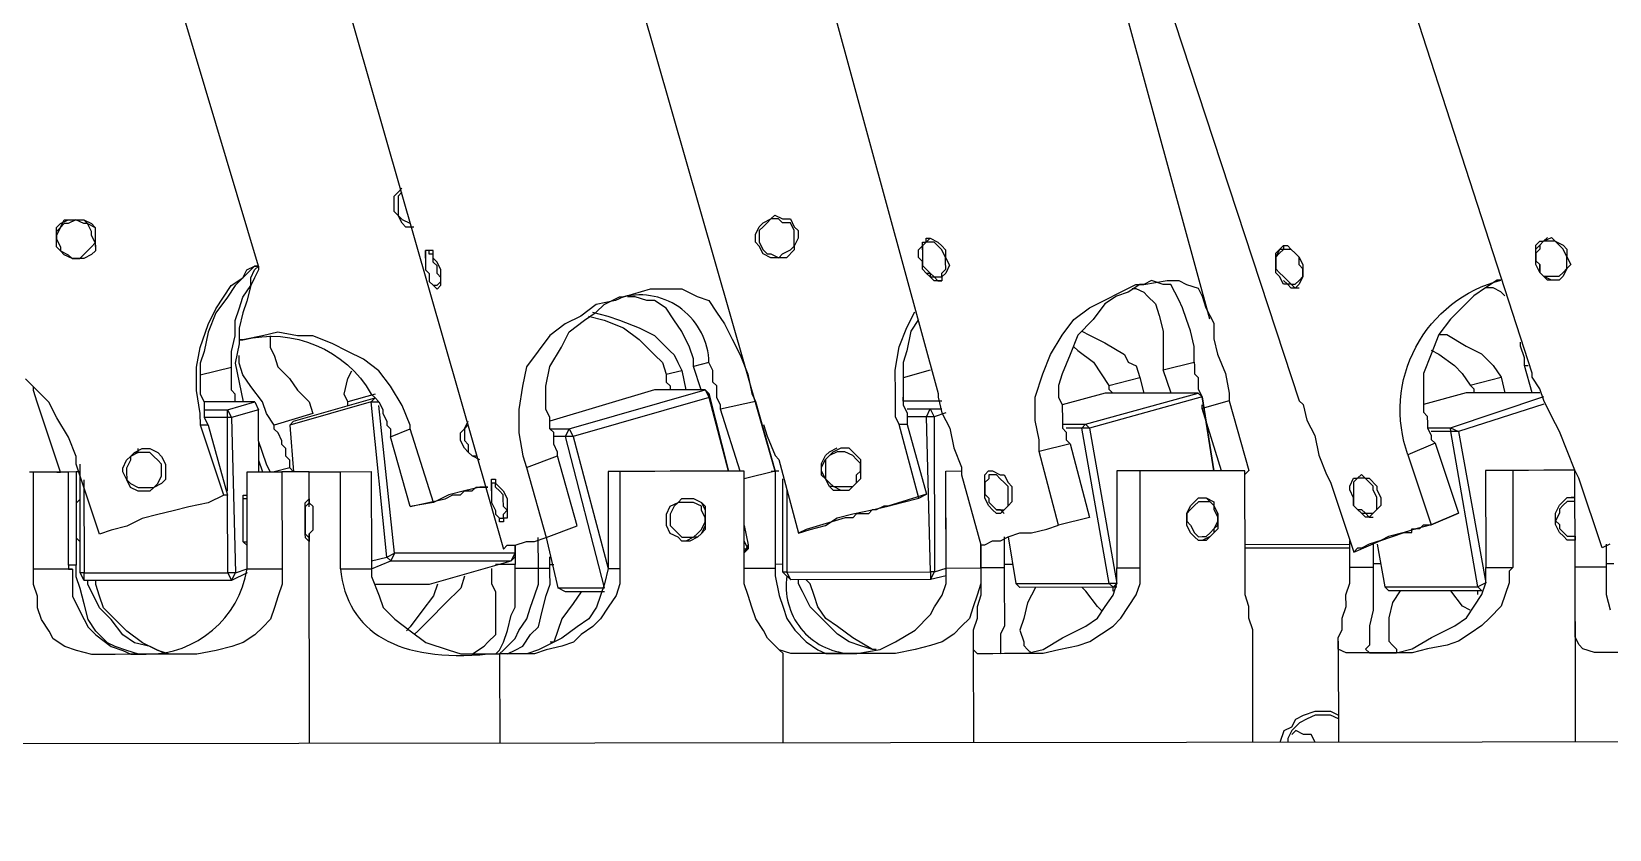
# Model space of a CAD drawing. Header units: feet. Extents: x -99009 to 3252343, y -11094690 to 9035152.
# Drawn here: x 2489558.3 to 2489859.4, y -1980933.2 to -1980780.9 of the extents above; entities that cross this region are included whole.
import ezdxf

# ---------------------------------------------------------------- set-up
doc = ezdxf.new("R2010")
doc.units = ezdxf.units.FT
doc.layers.add('1', color=1, linetype='Continuous')

# ---------------------------------------------------------------- blocks, each defined once
blk = doc.blocks.new('lEVELLING mACHINE')
at = {"color": 200, "lineweight": 25, "transparency": 33554684}
for points in [[(11504.18, 7487.43), (11529.38, 7462.97), (13279.48, 7462.97), (13303.93, 7487.43), (13260.96, 7487.43), (13262.44, 7488.91), (13262.44, 7521.51), (13260.96, 7522.99), (13257.99, 7522.99), (13257.25, 7521.51), (13257.25, 7488.91), (11456.76, 7488.91)], [(11793.89, 7440), (11793.89, 7462.97)], [(11839.09, 7443.71), (11839.09, 7462.97)], [(11850.2, 7462.97), (11849.46, 7460.75), (11847.98, 7460.01), (11847.24, 7458.53), (11845.76, 7457.79), (11843.54, 7457.05), (11842.05, 7457.05), (11840.57, 7457.05), (11839.09, 7457.79)], [(11839.09, 7458.53), (11840.57, 7457.79), (11842.05, 7457.79), (11843.54, 7457.79), (11845.02, 7458.53), (11846.5, 7459.27), (11847.98, 7460.75), (11848.72, 7462.23), (11848.72, 7462.97)], [(11843.54, 7462.97), (11844.28, 7461.49), (11845.76, 7461.49), (11847.24, 7460.75), (11847.98, 7461.49)], [(11855.39, 7462.97), (11855.39, 7443.71), (11855.39, 7442.97), (11855.39, 7441.49), (11856.13, 7439.26), (11856.13, 7437.04), (11856.87, 7434.82), (11856.87, 7432.6), (11856.87, 7429.63), (11856.87, 7411.11), (11858.35, 7411.11), (11860.58, 7411.11), (11862.8, 7411.11), (11865.02, 7411.11), (11867.25, 7411.11), (11870.21, 7411.11), (11873.17, 7411.11), (11876.88, 7411.11), (11881.32, 7411.11), (11881.32, 7428.89), (11881.32, 7429.63)], [(11908.74, 7443.71), (11908.74, 7462.97)], [(11945.04, 7462.97), (11945.04, 7445.93), (11945.79, 7445.19), (11946.53, 7444.45), (11948.01, 7442.97), (11948.75, 7441.49), (11950.23, 7439.26), (11950.97, 7437.04), (11951.71, 7434.82), (11952.45, 7432.6), (11952.45, 7429.63), (11952.45, 7411.11), (11954.68, 7411.11), (11957.64, 7411.11), (11960.6, 7411.11), (11963.57, 7411.11), (11966.53, 7411.11), (11969.5, 7411.11), (11973.2, 7411.11), (11976.16, 7411.11), (11978.39, 7411.11), (11978.39, 7428.89), (11978.39, 7429.63), (11976.16, 7429.63)], [(12029.51, 7411.11), (12023.58, 7411.11), (12023.58, 7428.89), (12023.58, 7429.63), (12023.58, 7431.11), (12022.1, 7434.82), (12021.36, 7437.04), (12019.14, 7439.26), (12016.17, 7441.49), (12013.21, 7443.71), (12008.77, 7445.19), (12006.54, 7445.93), (12004.32, 7445.93), (12002.84, 7445.93), (12001.36, 7445.93), (11999.87, 7445.93), (11999.13, 7445.93), (11999.13, 7462.97)], [(12035.44, 7462.97), (12035.44, 7422.96), (12035.44, 7423.7), (12035.44, 7424.45), (12036.18, 7423.7), (12036.18, 7422.96), (12036.18, 7421.48), (12036.18, 7420), (12036.18, 7419.26), (12036.18, 7417.78), (12036.18, 7417.04), (12035.44, 7416.29)], [(12065.82, 7445.93), (12066.56, 7445.93), (12068.04, 7445.93), (12070.26, 7445.19), (12072.49, 7444.45), (12073.97, 7443.71), (12076.19, 7441.49), (12077.67, 7439.26), (12078.41, 7436.3), (12079.15, 7433.34), (12079.9, 7431.11), (12079.9, 7428.89), (12081.38, 7428.89), (12081.38, 7429.63), (12080.64, 7429.63), (12080.64, 7430.37), (12080.64, 7432.6), (12080.64, 7434.82), (12079.15, 7437.78), (12077.67, 7440.75), (12076.19, 7442.23), (12073.23, 7444.45), (12071, 7445.19), (12069.52, 7445.93), (12068.04, 7445.93), (12067.3, 7445.93), (12066.56, 7445.93), (12069.52, 7445.93), (12072.49, 7445.93), (12076.93, 7445.93), (12079.9, 7445.19), (12082.12, 7444.45), (12084.34, 7442.97), (12085.08, 7441.49), (12086.56, 7439.26), (12087.31, 7437.04), (12087.31, 7434.82), (12088.05, 7432.6), (12088.05, 7429.63), (12088.05, 7411.11), (12088.79, 7411.11)], [(11787.97, 7425.19), (11787.97, 7428.89), (11787.97, 7429.63), (11787.97, 7430.37), (11787.97, 7432.6), (11787.97, 7434.82), (11787.22, 7437.78)], [(11785.74, 7445.93), (11787.97, 7445.93), (11790.19, 7445.93), (11792.41, 7445.19), (11793.15, 7444.45), (11793.89, 7442.97), (11793.89, 7441.49), (11793.89, 7439.26), (11793.89, 7437.04), (11793.89, 7434.82), (11793.89, 7432.6), (11793.89, 7429.63), (11793.89, 7411.11), (11794.63, 7411.11), (11796.86, 7411.11), (11799.82, 7411.11), (11802.78, 7411.11), (11805.75, 7411.11), (11810.93, 7411.11), (11810.93, 7428.89), (11810.93, 7429.63)], [(11805.75, 7411.11), (11805.75, 7429.63), (11806.49, 7430.37), (11806.49, 7432.6), (11807.23, 7434.82), (11807.97, 7437.04), (11810.19, 7439.26), (11811.68, 7440.75), (11813.9, 7442.23), (11816.12, 7443.71), (11818.34, 7444.45), (11822.05, 7445.19), (11825.01, 7445.93), (11827.98, 7445.93), (11830.94, 7445.93), (11832.42, 7445.93), (11834.64, 7445.93), (11836.13, 7445.93), (11837.61, 7445.93), (11839.09, 7445.19), (11839.09, 7444.45), (11839.09, 7442.97), (11838.35, 7441.49), (11838.35, 7439.26), (11837.61, 7437.04), (11837.61, 7434.82), (11836.87, 7432.6), (11836.87, 7429.63), (11836.87, 7424.45)], [(11832.42, 7425.19), (11832.42, 7428.89), (11832.42, 7429.63), (11832.42, 7430.37), (11832.42, 7432.6), (11832.42, 7434.82), (11832.42, 7437.78), (11833.16, 7440.75), (11833.16, 7442.23), (11833.16, 7444.45), (11833.9, 7445.19), (11833.16, 7445.93), (11832.42, 7445.93), (11830.94, 7445.93), (11827.98, 7445.93), (11825.01, 7445.19), (11821.31, 7442.97), (11816.86, 7440.75), (11814.64, 7439.26), (11813.16, 7437.04), (11811.68, 7434.82), (11810.93, 7432.6), (11810.93, 7429.63), (11805.75, 7429.63)], [(11827.24, 7434.08), (11828.72, 7436.3), (11829.46, 7439.26), (11829.46, 7441.49), (11829.46, 7443.71), (11828.72, 7444.45), (11827.98, 7445.19), (11827.98, 7445.93)], [(11913.93, 7431.11), (11916.89, 7431.85), (11916.15, 7430.37), (11913.93, 7429.63), (11907.26, 7429.63), (11907.26, 7425.19), (11907.26, 7429.63), (11907.26, 7432.6), (11907.26, 7434.82), (11908, 7437.04), (11908, 7439.26), (11908.74, 7441.49), (11908.74, 7442.97), (11908.74, 7444.45), (11908.74, 7445.19), (11908, 7445.93), (11906.52, 7445.93), (11905.03, 7445.93), (11902.81, 7445.93), (11901.33, 7445.93), (11898.37, 7445.93), (11895.4, 7445.93), (11892.44, 7445.19), (11888.73, 7444.45), (11886.51, 7443.71), (11884.29, 7442.23), (11882.06, 7440.75), (11880.58, 7439.26), (11879.1, 7437.04), (11877.62, 7434.82), (11876.88, 7432.6), (11876.88, 7430.37), (11876.88, 7429.63), (11876.88, 7411.11)], [(11902.81, 7423.7), (11902.81, 7428.89), (11902.81, 7429.63), (11902.81, 7430.37), (11902.81, 7432.6), (11902.81, 7434.82), (11902.81, 7437.78), (11902.81, 7440.75), (11903.55, 7442.23), (11903.55, 7444.45), (11903.55, 7445.19), (11903.55, 7445.93), (11902.81, 7445.93), (11902.07, 7445.93), (11901.33, 7445.93), (11898.37, 7445.93), (11895.4, 7445.19), (11891.7, 7442.97), (11887.25, 7440.75), (11885.03, 7439.26), (11883.55, 7437.04), (11882.06, 7434.82), (11881.32, 7432.6), (11881.32, 7429.63), (11876.88, 7429.63)], [(11896.88, 7433.34), (11898.37, 7436.3), (11899.11, 7439.26), (11899.85, 7441.49), (11899.11, 7443.71), (11899.11, 7444.45), (11898.37, 7445.19), (11897.62, 7445.93)], [(11902.81, 7429.63), (11907.26, 7429.63), (11907.26, 7430.37), (11907.26, 7432.6), (11908, 7434.82), (11908.74, 7437.04), (11909.48, 7439.26), (11910.96, 7440.75), (11912.44, 7442.23), (11914.67, 7443.71), (11916.89, 7444.45), (11919.85, 7445.19), (11923.56, 7445.93), (11927.26, 7445.93), (11930.97, 7445.93), (11933.93, 7445.93), (11932.45, 7445.93), (11930.97, 7445.93), (11926.52, 7445.19), (11923.56, 7443.71), (11919.85, 7441.49), (11916.89, 7438.52), (11916.15, 7437.04), (11914.67, 7434.82), (11913.93, 7432.6), (11913.93, 7429.63), (11913.93, 7428.89), (11913.93, 7411.11), (11910.96, 7411.11)], [(11927.26, 7445.19), (11928, 7445.19), (11931.71, 7442.97), (11934.67, 7440.75), (11936.89, 7439.26), (11938.38, 7437.04), (11939.12, 7434.82), (11939.86, 7432.6), (11940.6, 7431.85)], [(11928, 7445.19), (11930.23, 7444.45), (11932.45, 7443.71), (11934.67, 7442.23), (11937.64, 7439.26), (11939.86, 7437.04), (11941.34, 7434.08), (11942.08, 7432.6), (11942.08, 7431.85)], [(11945.79, 7411.11), (11946.53, 7411.11), (11946.53, 7428.89), (11946.53, 7429.63), (11946.53, 7431.11), (11945.79, 7434.82), (11945.04, 7437.04), (11944.3, 7439.26), (11942.82, 7441.49), (11940.6, 7443.71), (11938.38, 7445.19), (11936.89, 7445.93), (11935.41, 7445.93), (11934.67, 7445.93), (11933.93, 7445.93), (11936.89, 7445.93), (11939.86, 7445.93), (11943.56, 7445.93), (11945.79, 7445.19)], [(11959.12, 7396.29), (11955.42, 7411.11), (11959.12, 7397.03), (11985.06, 7404.44), (11978.39, 7429.63), (11979.13, 7432.6), (11979.87, 7434.82), (11980.61, 7437.04), (11982.09, 7439.26), (11984.31, 7440.75), (11987.28, 7442.97), (11991.72, 7445.19), (11993.95, 7445.93), (11996.17, 7445.93), (11996.91, 7445.93), (11997.65, 7445.93), (11996.17, 7445.19), (11994.69, 7444.45), (11993.21, 7442.23), (11991.72, 7440.75), (11990.98, 7437.78), (11990.24, 7434.82), (11989.5, 7432.6), (11989.5, 7430.37), (11989.5, 7429.63), (11989.5, 7428.89), (11989.5, 7427.41)], [(11976.16, 7411.11), (11976.16, 7429.63), (11976.16, 7430.37), (11976.16, 7432.6), (11976.91, 7434.82), (11978.39, 7437.04), (11979.87, 7439.26), (11981.35, 7440.75), (11983.57, 7442.23), (11985.06, 7443.71), (11987.28, 7444.45), (11990.24, 7445.19), (11992.46, 7445.93), (11994.69, 7445.93), (11996.91, 7445.93), (11997.65, 7445.93), (11998.39, 7445.93), (11999.13, 7445.93), (11998.39, 7445.19), (11997.65, 7444.45), (11996.17, 7442.97), (11995.43, 7441.49), (11993.95, 7439.26), (11993.21, 7437.04), (11992.46, 7434.82), (11991.72, 7432.6), (11991.72, 7429.63), (11991.72, 7423.7)], [(11983.57, 7434.08), (11985.06, 7436.3), (11987.28, 7439.26), (11988.02, 7441.49), (11988.76, 7443.71), (11989.5, 7443.71)], [(12001.36, 7445.93), (12000.62, 7445.93), (11999.87, 7445.93), (11999.13, 7445.19), (11998.39, 7443.71), (11997.65, 7441.49), (11996.91, 7438.52), (11996.17, 7437.04), (11996.17, 7434.82), (11996.17, 7432.6), (11996.17, 7429.63), (11996.17, 7428.89)], [(12005.06, 7445.93), (12004.32, 7445.93), (12002.1, 7444.45), (12001.36, 7443.71), (11999.87, 7442.23), (11999.87, 7439.26), (11999.87, 7437.04), (11999.87, 7434.08), (12000.62, 7432.6), (12000.62, 7431.11), (12000.62, 7429.63)], [(12062.11, 7445.93), (12064.34, 7445.19), (12067.3, 7443.71), (12070.26, 7441.49), (12073.23, 7438.52), (12074.71, 7437.04), (12075.45, 7434.82), (12076.19, 7432.6), (12076.19, 7431.85)], [(12062.85, 7445.93), (12065.82, 7444.45), (12068.78, 7443.71), (12071, 7442.23), (12073.23, 7439.26), (12075.45, 7437.04), (12076.93, 7434.08), (12077.67, 7432.6), (12077.67, 7431.85)], [(12005.8, 7431.11), (12006.54, 7433.34), (12009.51, 7436.3), (12012.47, 7439.26), (12014.69, 7441.49), (12015.43, 7442.23)], [(12010.99, 7432.6), (12011.73, 7434.82), (12013.95, 7437.78), (12016.17, 7440.75), (12016.92, 7441.49)], [(11813.9, 7437.78), (11815.38, 7437.04), (11817.6, 7434.08)], [(11884.29, 7437.78), (11885.03, 7437.04), (11887.25, 7434.08), (11887.99, 7433.34)], [(11812.42, 7434.82), (11812.42, 7434.08)], [(11799.82, 7398.51), (11816.12, 7403.7), (11810.93, 7432.6), (11812.42, 7433.34), (11817.6, 7403.7), (11821.31, 7403.7)], [(11831.68, 7425.19), (11830.2, 7433.34), (11812.42, 7433.34), (11811.68, 7434.08), (11829.46, 7434.08), (11830.2, 7433.34)], [(11866.5, 7390.36), (11866.5, 7391.1), (11866.5, 7392.58), (11865.76, 7393.33), (11865.76, 7394.81), (11865.76, 7395.55), (11865.02, 7397.03), (11862.8, 7411.11), (11865.02, 7397.03), (11886.51, 7402.96), (11881.32, 7432.6), (11882.81, 7432.6), (11887.99, 7402.96), (11890.96, 7402.96)], [(11902.07, 7423.7), (11900.59, 7432.6), (11882.81, 7432.6), (11882.06, 7433.34), (11881.32, 7432.6)], [(11881.32, 7433.34), (11882.06, 7433.34), (11899.85, 7433.34), (11900.59, 7432.6)], [(11881.32, 7432.6), (11881.32, 7432.6)], [(11882.06, 7434.08), (11882.06, 7433.34)], [(11944.3, 7414.81), (11944.3, 7430.37), (11916.89, 7430.37), (11916.89, 7431.85), (11943.56, 7431.85), (11944.3, 7430.37), (11945.04, 7430.37), (11945.04, 7412.59)], [(11945.04, 7430.37), (11943.56, 7431.85)], [(11979.13, 7434.08), (11986.54, 7434.08), (11988.02, 7433.34)], [(11993.95, 7410.37), (11990.24, 7423.7), (11988.02, 7433.34), (11979.13, 7433.34), (11986.54, 7404.44), (11988.76, 7404.44)], [(12022.84, 7432.6), (12012.47, 7432.6), (11996.91, 7428.15), (11996.17, 7427.41), (11996.17, 7426.67), (11996.17, 7425.19), (11996.17, 7427.41), (11996.17, 7428.89), (11999.87, 7428.89)], [(12047.29, 7430.37), (12050.26, 7431.85), (12049.52, 7430.37), (12047.29, 7429.63), (12047.29, 7428.89), (12047.29, 7411.11), (12040.63, 7411.11)], [(12078.41, 7412.59), (12078.41, 7430.37), (12051, 7430.37), (12050.26, 7431.85), (12078.41, 7431.85), (12078.41, 7430.37), (12079.15, 7430.37), (12079.15, 7409.63)], [(12078.41, 7431.85), (12079.15, 7430.37)], [(11787.97, 7428.89), (11786.48, 7428.89)], [(11787.97, 7429.63), (11793.89, 7429.63)], [(11832.42, 7428.89), (11830.94, 7428.89)], [(11832.42, 7429.63), (11836.87, 7429.63)], [(11902.81, 7428.89), (11901.33, 7428.89)], [(11913.93, 7399.99), (11916.15, 7400.74), (11916.15, 7430.37), (11916.89, 7430.37), (11917.63, 7400.74), (11921.33, 7400.74)], [(11945.04, 7428.89), (11946.53, 7428.89)], [(11952.45, 7429.63), (11946.53, 7429.63)], [(11989.5, 7428.89), (11988.76, 7428.89)], [(11989.5, 7429.63), (11991.72, 7429.63), (11996.17, 7429.63)], [(12035.44, 7417.78), (12035.44, 7411.11), (12034.7, 7411.11), (12032.48, 7411.11), (12029.51, 7411.11), (12029.51, 7429.63), (12023.58, 7429.63), (12019.88, 7428.15), (11996.91, 7428.15), (11996.17, 7426.67), (12019.14, 7426.67), (12022.1, 7398.51)], [(12023.58, 7428.15), (12020.62, 7427.41), (12023.58, 7397.77), (12022.1, 7397.77)], [(12035.44, 7411.11), (12036.18, 7411.11), (12037.66, 7411.11), (12039.14, 7411.11), (12040.63, 7411.11), (12040.63, 7429.63)], [(12055.44, 7399.25), (12051, 7399.25), (12045.81, 7397.77), (12045.07, 7399.25), (12050.26, 7400.74), (12049.52, 7430.37), (12051, 7430.37), (12051, 7415.55), (12051.74, 7415.55), (12054.7, 7417.04), (12058.41, 7417.78), (12061.37, 7418.52), (12064.34, 7419.26), (12067.3, 7420), (12070.26, 7421.48), (12073.23, 7422.22), (12075.45, 7422.96), (12079.9, 7409.63), (12079.9, 7408.14), (12081.38, 7404.44), (12083.6, 7400.74), (12085.08, 7397.77), (12087.31, 7395.55), (12089.53, 7393.33)], [(12079.15, 7411.11), (12079.9, 7411.11), (12079.9, 7428.89)], [(12080.64, 7429.63), (12088.05, 7429.63)], [(12081.38, 7428.89), (12081.38, 7411.11), (12088.05, 7411.11)], [(11787.22, 7425.19), (11788.71, 7425.93), (11793.15, 7412.59), (11793.89, 7411.11), (11795.37, 7407.4), (11796.86, 7403.7), (11798.34, 7400.74), (11799.82, 7397.77), (11800.56, 7395.55), (11802.04, 7393.33), (11802.04, 7392.58), (11838.35, 7279.96), (11837.61, 7278.48)], [(11885.03, 7279.96), (11846.5, 7397.77), (11845.76, 7398.51), (11845.02, 7401.48), (11843.54, 7404.44), (11842.79, 7408.14), (11841.31, 7411.85), (11840.57, 7413.33), (11836.13, 7426.67)], [(11836.87, 7425.93), (11856.87, 7425.93)], [(11856.87, 7425.19), (11836.87, 7425.19)], [(11948.01, 7276.26), (11915.41, 7396.29), (11915.41, 7397.03), (11914.67, 7399.99), (11913.18, 7402.96), (11912.44, 7406.66), (11910.96, 7410.37), (11910.96, 7411.85), (11907.26, 7425.19), (11906.52, 7425.19), (11905.03, 7424.45), (11903.55, 7424.45), (11902.07, 7423.7), (11899.85, 7422.96), (11897.62, 7422.96), (11894.66, 7422.22), (11892.44, 7421.48), (11896.14, 7407.4), (11896.14, 7405.18), (11896.88, 7401.48), (11896.88, 7397.03), (11895.4, 7392.58), (11893.92, 7388.88), (11891.7, 7385.18), (11889.47, 7382.21), (11886.51, 7379.99), (11883.55, 7378.51), (11880.58, 7377.02), (11877.62, 7375.54), (11876.14, 7375.54), (11871.69, 7374.8), (11869.47, 7374.8), (11867.99, 7375.54), (11865.76, 7376.28), (11865.02, 7377.77), (11864.28, 7379.99), (11862.8, 7382.95), (11862.8, 7385.92), (11862.06, 7388.88), (11860.58, 7392.58), (11859.84, 7396.29), (11859.84, 7397.77), (11856.13, 7411.11), (11856.87, 7411.85)], [(11952.45, 7421.48), (11951.71, 7425.19), (11951.71, 7425.93), (11952.45, 7426.67), (11951.71, 7425.19)], [(11952.45, 7425.93), (11951.71, 7425.93), (11952.45, 7424.45)], [(11952.45, 7426.67), (11952.45, 7426.67)], [(12040.63, 7277.74), (11998.39, 7425.93), (11997.65, 7425.19), (11996.91, 7425.19), (11996.17, 7425.19), (11993.95, 7424.45), (11992.46, 7424.45), (11990.24, 7423.7), (11984.31, 7421.48), (11988.02, 7408.14), (11988.02, 7407.4), (11988.76, 7405.92), (11988.76, 7405.18), (11988.76, 7403.7), (11989.5, 7402.96), (11989.5, 7401.48), (11989.5, 7400.74), (11990.24, 7399.25), (11990.24, 7397.03), (11990.24, 7394.81), (11989.5, 7391.1), (11987.28, 7387.4), (11985.8, 7384.43), (11982.83, 7382.21), (11980.61, 7380.73), (11979.13, 7379.25), (11976.16, 7377.77), (11975.42, 7377.77), (11976.91, 7378.51), (11980.61, 7379.25), (11983.57, 7381.47), (11986.54, 7382.95), (11989.5, 7385.18), (11991.72, 7388.14), (11993.95, 7391.1), (11994.69, 7394.81), (11995.43, 7399.25), (11995.43, 7403.7), (11994.69, 7408.14), (11993.95, 7410.37), (11988.02, 7408.14)], [(11996.17, 7426.67), (11996.17, 7425.19)], [(12047.29, 7425.19), (12048.04, 7424.45), (12048.04, 7423.7), (12048.04, 7422.96), (12048.04, 7421.48), (12048.04, 7420), (12048.04, 7418.52), (12048.04, 7417.78), (12048.04, 7416.29), (12048.04, 7415.55), (12047.29, 7415.55)], [(11793.89, 7417.04), (11794.63, 7417.04), (11795.37, 7417.04), (11796.12, 7417.78), (11796.86, 7418.52), (11796.86, 7419.26), (11797.6, 7420.74), (11796.86, 7421.48), (11796.86, 7422.22), (11796.12, 7422.96), (11795.37, 7423.7), (11793.89, 7423.7), (11793.89, 7424.45), (11795.37, 7424.45), (11796.12, 7423.7), (11796.86, 7422.96), (11797.6, 7421.48), (11797.6, 7420), (11797.6, 7419.26), (11796.86, 7417.78), (11796.12, 7417.04), (11795.37, 7416.29), (11794.63, 7416.29), (11793.89, 7416.29), (11794.63, 7416.29)], [(11794.63, 7424.45), (11794.63, 7424.45)], [(11865.02, 7416.29), (11864.28, 7416.29), (11863.54, 7417.04), (11862.8, 7417.78), (11862.8, 7418.52), (11862.06, 7420), (11862.06, 7420.74), (11862.8, 7422.22), (11862.8, 7422.96), (11863.54, 7423.7), (11865.02, 7424.45)], [(11913.93, 7422.22), (11913.93, 7420.74), (11913.93, 7419.26), (11913.93, 7418.52), (11913.93, 7417.78)], [(11919.11, 7416.29), (11917.63, 7415.55), (11925.04, 7417.78), (11925.78, 7417.78), (11927.26, 7418.52), (11928, 7418.52), (11928.74, 7419.26), (11930.23, 7419.26), (11930.97, 7419.26), (11931.71, 7420), (11933.19, 7420), (11940.6, 7422.22), (11942.08, 7422.96)], [(11948.75, 7402.22), (11948.01, 7404.44), (11946.53, 7408.14), (11945.79, 7408.89), (11942.08, 7422.96), (11939.86, 7422.22), (11936.89, 7421.48), (11934.67, 7420), (11931.71, 7419.26), (11928, 7418.52), (11925.04, 7417.78), (11922.08, 7417.04), (11919.11, 7416.29), (11922.82, 7402.22), (11923.56, 7400.74), (11923.56, 7396.29), (11923.56, 7391.84), (11922.82, 7387.4), (11921.33, 7383.69), (11919.85, 7380.73)], [(11963.57, 7416.29), (11962.83, 7416.29), (11962.09, 7416.29), (11960.6, 7417.04), (11959.86, 7418.52), (11959.86, 7419.26), (11959.86, 7420.74), (11959.86, 7421.48), (11960.6, 7422.96), (11961.35, 7423.7), (11962.09, 7423.7), (11963.57, 7424.45)], [(12035.44, 7423.7), (12035.44, 7423.7)], [(12048.04, 7424.45), (12047.29, 7424.45)], [(12079.15, 7424.45), (12079.15, 7424.45)], [(12079.15, 7424.45), (12079.9, 7423.7)], [(11820.57, 7405.92), (11816.12, 7419.26)], [(11835.39, 7418.52), (11834.64, 7418.52), (11833.9, 7419.26), (11833.16, 7420), (11832.42, 7420)], [(11890.21, 7405.92), (11886.51, 7420), (11892.44, 7421.48)], [(11902.81, 7419.26), (11903.55, 7418.52), (11904.29, 7418.52), (11905.03, 7417.78)], [(12000.62, 7414.81), (12000.62, 7414.07), (12000.62, 7413.33), (12000.62, 7412.59), (11999.87, 7412.59), (11999.87, 7413.33), (11999.13, 7414.07), (11998.39, 7414.81), (11997.65, 7416.29), (11997.65, 7417.78), (11997.65, 7418.52), (11997.65, 7420), (11998.39, 7420), (11998.39, 7420.74), (11999.13, 7420.74), (11999.13, 7420), (11999.87, 7419.26)], [(11999.13, 7420), (11998.39, 7420)], [(11905.03, 7417.78), (11905.03, 7417.78)], [(12016.17, 7417.78), (12019.88, 7404.44)], [(12047.29, 7416.29), (12048.04, 7416.29)], [(12079.9, 7417.04), (12079.15, 7416.29)], [(11836.13, 7414.07), (11836.13, 7414.81)], [(11906.52, 7413.33), (11906.52, 7413.33)], [(11921.33, 7402.22), (11917.63, 7415.55)], [(11932.45, 7414.81), (11933.19, 7414.81), (11933.93, 7414.81), (11935.41, 7414.07), (11936.15, 7414.07), (11936.89, 7412.59), (11937.64, 7411.85), (11937.64, 7410.37), (11937.64, 7409.63), (11936.89, 7408.14), (11936.15, 7407.4), (11934.67, 7406.66)], [(12000.62, 7413.33), (12000.62, 7413.33)], [(12051.74, 7415.55), (12056.19, 7402.22), (12056.19, 7399.99), (12056.93, 7395.55), (12056.93, 7391.1), (12056.19, 7387.4), (12054.7, 7382.95), (12053.22, 7379.99), (12051.74, 7377.77), (12050.26, 7375.54), (12048.04, 7374.06), (12047.29, 7372.58), (12045.81, 7371.84), (12045.07, 7371.84), (12045.07, 7372.58), (12045.81, 7374.06), (12046.55, 7375.54), (12047.29, 7378.51), (12048.04, 7380.73), (12048.78, 7383.69), (12048.78, 7386.66), (12049.52, 7390.36), (12048.78, 7394.07), (12048.04, 7397.77)], [(12054.7, 7402.22), (12051, 7415.55)], [(12051, 7414.81), (12051, 7400.74), (12055.44, 7400.74)], [(12065.82, 7414.81), (12065.82, 7414.81)], [(12065.82, 7414.81), (12065.82, 7414.81)], [(11861.32, 7411.11), (11865.02, 7399.25)], [(11947.27, 7411.11), (11946.53, 7411.11), (11952.45, 7412.59)], [(11946.53, 7411.11), (11946.53, 7411.11)], [(11953.19, 7411.11), (11956.9, 7399.25)], [(12039.14, 7402.22), (12038.4, 7401.48), (12022.84, 7397.03), (12023.58, 7397.77), (12039.14, 7402.22), (12038.4, 7411.11), (12039.14, 7410.37), (12039.14, 7408.89), (12039.88, 7408.14), (12039.88, 7406.66), (12040.63, 7405.92), (12040.63, 7405.18), (12041.37, 7403.7), (12042.11, 7402.96), (12042.11, 7402.22)], [(12039.14, 7410.37), (12042.11, 7411.11)], [(12042.85, 7411.11), (12043.59, 7409.63), (12045.07, 7405.18)], [(12045.07, 7408.89), (12044.33, 7411.11)], [(12045.07, 7411.11), (12045.07, 7399.25)], [(12079.9, 7411.11), (12081.38, 7411.11)], [(12082.86, 7411.11), (12083.6, 7411.11), (12082.86, 7411.11), (12087.31, 7397.77), (12088.05, 7395.55), (12088.05, 7394.81)], [(11878.36, 7376.28), (11877.62, 7376.28), (11876.14, 7377.02), (11875.4, 7377.77), (11873.91, 7379.25), (11873.17, 7381.47), (11872.43, 7384.43), (11872.43, 7387.4), (11872.43, 7390.36), (11872.43, 7391.84), (11866.5, 7390.36), (11866.5, 7387.4), (11867.25, 7384.43), (11867.99, 7382.21), (11868.73, 7379.99), (11869.47, 7378.51), (11870.21, 7377.02), (11870.95, 7375.54), (11872.43, 7375.54), (11874.66, 7374.8), (11876.14, 7375.54), (11876.88, 7375.54), (11879.1, 7377.02), (11881.32, 7377.77), (11883.55, 7379.25), (11885.77, 7382.21), (11888.73, 7385.18), (11890.21, 7388.88), (11891.7, 7392.58), (11892.44, 7394.81), (11892.44, 7397.03), (11891.7, 7398.51), (11891.7, 7399.25), (11891.7, 7400.74), (11891.7, 7401.48), (11891.7, 7402.96), (11890.96, 7403.7), (11890.96, 7405.18), (11890.21, 7405.92), (11896.14, 7407.4)], [(12002.84, 7408.89), (12004.32, 7408.14), (12005.06, 7407.4), (12005.8, 7406.66), (12006.54, 7405.18), (12006.54, 7403.7), (12005.8, 7402.96), (12005.06, 7401.48)], [(12005.06, 7402.22), (12005.8, 7402.96), (12005.8, 7403.7), (12005.8, 7405.18), (12005.06, 7405.92), (12005.06, 7407.4), (12004.32, 7408.14), (12003.58, 7408.14)], [(12068.78, 7407.4), (12068.04, 7407.4), (12068.04, 7406.66)], [(11822.05, 7402.96), (11817.6, 7402.96), (11799.82, 7397.03)], [(11891.7, 7402.22), (11887.25, 7402.22), (11865.76, 7396.29), (11865.02, 7397.03), (11865.76, 7396.29), (11883.55, 7396.29), (11891.7, 7398.51)], [(11919.11, 7382.21), (11920.59, 7384.43), (11921.33, 7388.14), (11922.08, 7390.36), (11922.08, 7393.33), (11922.08, 7394.07), (11922.08, 7395.55), (11922.08, 7396.29), (11922.08, 7397.77), (11922.08, 7398.51), (11921.33, 7399.99), (11921.33, 7400.74), (11921.33, 7402.22), (11922.82, 7402.22)], [(11989.5, 7402.96), (11985.8, 7402.96), (11959.86, 7395.55), (11959.12, 7397.03), (11959.12, 7396.29), (11959.86, 7395.55), (11969.5, 7395.55), (11989.5, 7401.48)], [(12042.85, 7385.18), (12042.85, 7385.92), (12042.85, 7387.4), (12042.11, 7388.88), (12041.37, 7391.1), (12039.14, 7393.33), (12037.66, 7395.55), (12036.18, 7397.03), (12035.44, 7397.77), (12034.7, 7399.99), (12042.11, 7402.22), (12043.59, 7399.99), (12044.33, 7397.77), (12046.55, 7394.81), (12048.04, 7392.58), (12048.78, 7390.36), (12048.78, 7388.88)], [(12049.52, 7397.77), (12049.52, 7396.29), (12050.26, 7395.55), (12050.26, 7394.07), (12050.26, 7393.33), (12050.26, 7391.84), (12050.26, 7391.1), (12050.26, 7388.14), (12049.52, 7385.18), (12049.52, 7382.21), (12048.78, 7379.99), (12048.04, 7377.77), (12046.55, 7375.54), (12046.55, 7374.06), (12045.81, 7372.58), (12045.07, 7371.84), (12045.81, 7371.84), (12046.55, 7372.58), (12048.04, 7374.06), (12049.52, 7375.54), (12051, 7377.77), (12053.22, 7380.73), (12054.7, 7384.43), (12055.44, 7388.14), (12056.19, 7390.36), (12056.19, 7393.33), (12056.19, 7394.07), (12056.19, 7395.55), (12056.19, 7396.29), (12055.44, 7397.77), (12055.44, 7398.51), (12055.44, 7399.99), (12055.44, 7400.74), (12054.7, 7402.22), (12056.19, 7402.22)], [(11800.56, 7396.29), (11814.64, 7396.29), (11822.79, 7398.51)], [(11859.84, 7397.77), (11865.02, 7399.25), (11865.02, 7398.51)], [(11921.33, 7399.25), (11916.89, 7399.25), (11914.67, 7399.25)], [(11950.23, 7397.77), (11956.9, 7399.25), (11956.9, 7398.51), (11957.64, 7397.03), (11957.64, 7396.29), (11957.64, 7394.81), (11958.38, 7394.07), (11958.38, 7392.58), (11958.38, 7391.84), (11959.12, 7390.36), (11962.09, 7391.1), (11962.09, 7389.62), (11962.83, 7387.4), (11964.31, 7384.43), (11965.79, 7382.21), (11967.27, 7379.99), (11969.5, 7378.51), (11970.98, 7378.51), (11973.2, 7377.77), (11974.68, 7377.77)], [(12028.03, 7398.51), (12028.03, 7397.77), (12028.77, 7396.29), (12028.03, 7393.33), (12027.29, 7391.84)], [(12034.7, 7399.99), (12034.7, 7399.99)], [(11802.04, 7396.29), (11803.52, 7391.1), (11803.52, 7389.62), (11804.27, 7387.4), (11804.27, 7386.66)], [(11819.83, 7385.18), (11818.34, 7385.18), (11814.64, 7387.4), (11811.68, 7388.88), (11810.19, 7390.36), (11809.45, 7391.1), (11807.97, 7393.33), (11807.23, 7396.29)], [(11813.9, 7394.81), (11813.16, 7395.55), (11813.16, 7396.29)], [(11865.02, 7397.03), (11865.02, 7397.03)], [(11870.95, 7396.29), (11872.43, 7391.84)], [(11887.99, 7384.43), (11886.51, 7385.18), (11883.55, 7386.66), (11879.84, 7388.88), (11879.1, 7390.36), (11877.62, 7391.1), (11876.88, 7393.33), (11876.14, 7396.29)], [(11882.81, 7394.81), (11882.81, 7395.55), (11882.06, 7396.29)], [(11914.67, 7397.77), (11922.08, 7397.77), (11922.08, 7397.03)], [(11960.6, 7395.55), (11962.09, 7391.1)], [(11981.35, 7380.73), (11978.39, 7381.47), (11976.16, 7382.21), (11972.46, 7383.69), (11969.5, 7385.18), (11966.53, 7388.14), (11965.79, 7388.88), (11965.05, 7390.36), (11964.31, 7391.84), (11963.57, 7395.55)], [(11967.27, 7392.58), (11967.27, 7394.07), (11966.53, 7394.81), (11966.53, 7395.55)], [(12022.84, 7396.29), (12028.03, 7397.77)], [(12045.81, 7397.77), (12055.44, 7397.77)], [(11821.31, 7388.14), (11819.83, 7388.88), (11816.86, 7391.1), (11815.38, 7392.58), (11813.9, 7394.81), (11807.97, 7393.33)], [(11889.47, 7387.4), (11888.73, 7388.14), (11885.77, 7390.36), (11884.29, 7392.58), (11882.81, 7394.81), (11876.88, 7393.33)], [(11916.89, 7391.84), (11922.08, 7393.33)], [(11982.09, 7381.47), (11979.13, 7382.21), (11975.42, 7383.69), (11972.46, 7385.92), (11969.5, 7388.88), (11968.01, 7390.36), (11967.27, 7392.58), (11964.31, 7391.84)], [(12056.19, 7392.58), (12050.26, 7391.1)], [(11803.52, 7391.1), (11802.78, 7391.1)], [(11863.54, 7382.21), (11896.14, 7262.18), (11896.88, 7261.44)], [(11807.23, 7377.77), (11807.97, 7377.02), (11809.45, 7376.28), (11810.93, 7376.28)], [(11796.86, 7374.8), (11797.6, 7374.8), (11798.34, 7374.8), (11799.82, 7374.06), (11800.56, 7373.32), (11800.56, 7371.84), (11801.3, 7371.1), (11801.3, 7369.62), (11801.3, 7368.87), (11800.56, 7368.13), (11799.82, 7367.39), (11799.08, 7366.65)], [(11846.5, 7376.28), (11847.24, 7376.28), (11847.98, 7375.54), (11848.72, 7375.54), (11849.46, 7374.8)], [(11849.46, 7374.8), (11849.46, 7374.8)], [(11917.63, 7373.32), (11916.89, 7373.32), (11916.89, 7374.06), (11916.15, 7374.06), (11915.41, 7374.8), (11914.67, 7374.8)], [(12012.47, 7374.8), (12011.73, 7375.54), (12010.99, 7376.28), (12010.25, 7375.54), (12010.25, 7374.8), (12010.25, 7374.06), (12010.25, 7372.58), (12010.99, 7371.1), (12011.73, 7370.36), (12011.73, 7368.87), (12012.47, 7368.87), (12013.21, 7368.87), (12013.21, 7369.62)], [(12011.73, 7375.54), (12010.99, 7376.28)], [(11849.46, 7368.13), (11849.46, 7368.87), (11850.2, 7368.87), (11850.95, 7370.36), (11850.95, 7371.1)], [(12045.07, 7371.84), (12077.67, 7262.18), (12079.15, 7262.18), (12079.9, 7262.18), (12080.64, 7262.18), (12082.12, 7262.92), (12083.6, 7262.92), (12085.82, 7263.66), (12087.31, 7264.4), (12090.27, 7265.14), (12091.01, 7265.14), (12090.27, 7265.14)], [(11918.37, 7368.87), (11918.37, 7367.39), (11917.63, 7367.39), (11916.89, 7366.65)], [(11918.37, 7368.87), (11918.37, 7368.87)], [(12013.21, 7370.36), (12013.21, 7369.62), (12013.21, 7368.87)], [(12080.64, 7362.95), (12079.15, 7362.95), (12078.41, 7362.95), (12076.93, 7363.69), (12076.19, 7364.43), (12076.19, 7365.91), (12076.19, 7367.39), (12076.19, 7368.13)], [(12078.41, 7370.36), (12079.15, 7370.36)], [(12083.6, 7365.91), (12083.6, 7364.43), (12082.86, 7363.69), (12081.38, 7362.95)], [(11947.27, 7362.95), (11947.27, 7362.95)], [(12015.43, 7364.43), (12016.92, 7364.43), (12017.66, 7363.69), (12018.4, 7362.21), (12019.14, 7361.47), (12019.14, 7359.98), (12019.14, 7358.5), (12018.4, 7357.76), (12017.66, 7357.02)], [(12017.66, 7357.76), (12018.4, 7358.5), (12018.4, 7359.24), (12018.4, 7359.98), (12018.4, 7361.47), (12018.4, 7362.21), (12017.66, 7362.95), (12016.17, 7363.69)]]:
    blk.add_lwpolyline(points, dxfattribs=at)
blk.add_lwpolyline([(12047.29, 7429.63), (12040.63, 7429.63), (12040.63, 7430.37), (12040.63, 7432.6), (12041.37, 7434.82), (12042.11, 7437.04), (12042.85, 7439.26), (12044.33, 7440.75), (12045.81, 7442.23), (12048.04, 7443.71), (12050.26, 7444.45), (12053.22, 7445.19), (12056.93, 7445.93), (12060.63, 7445.93), (12064.34, 7445.93), (12066.56, 7445.93, 0.370675)], format="xyb", close=True, dxfattribs=at)
for points in [[(12020.62, 7427.41), (12019.14, 7426.67), (12019.88, 7428.15)], [(11865.02, 7416.29), (11864.28, 7416.29), (11862.8, 7417.04), (11862.8, 7417.78), (11862.06, 7419.26), (11862.06, 7420.74), (11862.06, 7422.22), (11862.8, 7422.96), (11863.54, 7423.7), (11864.28, 7424.45), (11865.76, 7424.45), (11866.5, 7423.7), (11867.25, 7422.96), (11867.99, 7421.48), (11867.99, 7420), (11867.99, 7419.26), (11867.25, 7417.78), (11866.5, 7417.04), (11865.76, 7416.29)], [(11865.02, 7417.04), (11865.76, 7417.04), (11866.5, 7417.78), (11867.25, 7418.52), (11867.99, 7419.26), (11867.99, 7420.74), (11867.25, 7421.48), (11866.5, 7422.96), (11865.76, 7423.7), (11865.02, 7423.7), (11864.28, 7423.7), (11863.54, 7422.96), (11862.8, 7422.22), (11862.06, 7421.48), (11862.06, 7420), (11862.06, 7419.26), (11862.8, 7417.78), (11863.54, 7417.04), (11864.28, 7417.04)], [(11963.57, 7416.29), (11962.09, 7416.29), (11960.6, 7417.04), (11959.86, 7417.78), (11959.86, 7419.26), (11959.86, 7420.74), (11959.86, 7422.22), (11960.6, 7422.96), (11961.35, 7423.7), (11962.83, 7424.45), (11964.31, 7424.45), (11965.05, 7423.7), (11966.53, 7422.96), (11967.27, 7421.48), (11967.27, 7420), (11967.27, 7419.26), (11966.53, 7417.78), (11965.05, 7417.04), (11964.31, 7416.29)], [(11962.83, 7417.04), (11963.57, 7417.04), (11965.05, 7417.04), (11965.79, 7417.78), (11966.53, 7419.26), (11966.53, 7420), (11966.53, 7421.48), (11965.79, 7422.22), (11965.05, 7422.96), (11964.31, 7423.7), (11962.83, 7423.7), (11962.09, 7423.7), (11961.35, 7422.96), (11960.6, 7422.22), (11959.86, 7420.74), (11959.86, 7420), (11960.6, 7418.52), (11960.6, 7417.78), (11962.09, 7417.04)], [(12035.44, 7417.04), (12036.18, 7417.78), (12036.18, 7418.52), (12036.18, 7420), (12036.18, 7420.74), (12036.18, 7422.22), (12036.18, 7422.96), (12035.44, 7423.7), (12035.44, 7422.96), (12034.7, 7422.22), (12034.7, 7421.48), (12034.7, 7420), (12034.7, 7418.52), (12034.7, 7417.78)], [(11833.16, 7420), (11833.9, 7420), (11834.64, 7419.26), (11835.39, 7418.52), (11836.13, 7417.78), (11836.13, 7416.29), (11836.87, 7414.81), (11836.87, 7414.07), (11836.13, 7412.59), (11835.39, 7412.59), (11834.64, 7411.85), (11833.9, 7412.59), (11833.16, 7412.59), (11831.68, 7414.07), (11831.68, 7414.81), (11830.94, 7416.29), (11830.94, 7417.78), (11831.68, 7418.52), (11832.42, 7419.26)], [(11833.16, 7419.26), (11832.42, 7419.26), (11831.68, 7418.52), (11831.68, 7417.04), (11831.68, 7416.29), (11832.42, 7414.81), (11832.42, 7414.07), (11833.16, 7413.33), (11833.9, 7412.59), (11834.64, 7412.59), (11835.39, 7412.59), (11836.13, 7413.33), (11836.13, 7414.07), (11836.13, 7415.55), (11836.13, 7416.29), (11836.13, 7417.78), (11835.39, 7418.52), (11834.64, 7419.26), (11833.9, 7419.26)], [(11903.55, 7419.26), (11904.29, 7419.26), (11905.03, 7418.52), (11905.77, 7417.78), (11906.52, 7416.29), (11906.52, 7415.55), (11906.52, 7414.07), (11906.52, 7412.59), (11906.52, 7411.85), (11905.77, 7411.11), (11905.03, 7411.11), (11903.55, 7411.85), (11902.81, 7411.85), (11902.07, 7413.33), (11901.33, 7414.07), (11901.33, 7415.55), (11901.33, 7417.04), (11902.07, 7417.78), (11902.81, 7418.52)], [(11998.39, 7420), (11998.39, 7419.26), (11997.65, 7418.52), (11998.39, 7417.78), (11998.39, 7416.29), (11998.39, 7415.55), (11999.13, 7414.81), (11999.87, 7414.07), (11999.87, 7413.33), (12000.62, 7413.33), (12000.62, 7414.07), (12000.62, 7414.81), (12000.62, 7416.29), (12000.62, 7417.04), (11999.87, 7418.52), (11999.87, 7419.26), (11999.13, 7420)], [(11903.55, 7418.52), (11902.81, 7418.52), (11902.07, 7417.78), (11902.07, 7416.29), (11902.07, 7415.55), (11902.07, 7414.07), (11902.81, 7413.33), (11903.55, 7412.59), (11904.29, 7411.85), (11905.03, 7411.85), (11905.77, 7411.85), (11905.77, 7412.59), (11906.52, 7413.33), (11906.52, 7414.07), (11906.52, 7415.55), (11905.77, 7416.29), (11905.77, 7417.04), (11905.03, 7417.78), (11904.29, 7418.52)], [(12035.44, 7417.04), (12035.44, 7416.29)], [(11932.45, 7414.81), (11933.93, 7414.81), (11935.41, 7414.81), (11936.15, 7414.07), (11936.89, 7412.59), (11937.64, 7411.11), (11937.64, 7410.37), (11936.89, 7408.89), (11936.15, 7408.14), (11935.41, 7407.4), (11933.93, 7406.66), (11932.45, 7406.66), (11931.71, 7407.4), (11930.23, 7408.89), (11930.23, 7409.63), (11930.23, 7411.11), (11930.23, 7412.59), (11930.97, 7413.33), (11931.71, 7414.07)], [(11933.93, 7414.07), (11933.19, 7414.07), (11931.71, 7414.07), (11930.97, 7413.33), (11930.97, 7411.85), (11930.23, 7411.11), (11930.23, 7409.63), (11930.97, 7408.89), (11931.71, 7408.14), (11933.19, 7407.4), (11933.93, 7407.4), (11934.67, 7407.4), (11936.15, 7408.14), (11936.89, 7408.89), (11936.89, 7410.37), (11936.89, 7411.11), (11936.89, 7412.59), (11936.15, 7413.33), (11935.41, 7414.07)], [(12065.82, 7414.81), (12067.3, 7414.81), (12068.04, 7414.81), (12069.52, 7414.07), (12070.26, 7412.59), (12071, 7411.11), (12071, 7410.37), (12070.26, 7408.89), (12069.52, 7408.14), (12068.78, 7407.4), (12067.3, 7406.66), (12065.82, 7406.66), (12064.34, 7407.4), (12063.6, 7408.14), (12062.85, 7409.63), (12062.85, 7411.11), (12062.85, 7412.59), (12063.6, 7413.33), (12065.08, 7414.07)], [(12065.82, 7414.07), (12065.08, 7414.07), (12064.34, 7413.33), (12063.6, 7411.85), (12063.6, 7411.11), (12063.6, 7409.63), (12064.34, 7408.89), (12065.08, 7408.14), (12065.82, 7407.4), (12067.3, 7407.4), (12068.04, 7407.4), (12069.52, 7408.14), (12069.52, 7408.89), (12070.26, 7410.37), (12070.26, 7411.11), (12070.26, 7412.59), (12069.52, 7413.33), (12068.04, 7414.07), (12067.3, 7414.07)], [(11986.54, 7404.44), (11985.8, 7402.96), (11985.06, 7404.44)], [(11817.6, 7403.7), (11817.6, 7402.96), (11816.12, 7403.7)], [(11887.99, 7402.96), (11887.25, 7402.22), (11886.51, 7402.96)], [(11916.89, 7399.25), (11916.15, 7400.74), (11917.63, 7400.74)], [(12051, 7400.74), (12051, 7399.25), (12050.26, 7400.74)], [(11799.82, 7367.39), (11798.34, 7366.65), (11797.6, 7367.39), (11796.12, 7368.13), (11795.37, 7368.87), (11795.37, 7370.36), (11794.63, 7371.84), (11795.37, 7372.58), (11796.12, 7374.06), (11796.86, 7374.8), (11797.6, 7374.8), (11799.08, 7374.8), (11799.82, 7374.06), (11800.56, 7373.32), (11801.3, 7371.84), (11801.3, 7370.36), (11801.3, 7369.62), (11801.3, 7368.13), (11800.56, 7367.39)], [(11795.37, 7370.36), (11796.12, 7368.87), (11796.86, 7368.13), (11797.6, 7367.39), (11798.34, 7367.39), (11799.82, 7367.39), (11800.56, 7368.13), (11800.56, 7368.87), (11801.3, 7369.62), (11801.3, 7371.1), (11800.56, 7371.84), (11800.56, 7373.32), (11799.82, 7374.06), (11798.34, 7374.06), (11797.6, 7374.06), (11796.86, 7374.06), (11796.12, 7373.32), (11795.37, 7372.58), (11795.37, 7371.1)], [(11849.46, 7368.13), (11848.72, 7368.13), (11847.98, 7368.87), (11847.24, 7369.62), (11846.5, 7370.36), (11845.76, 7371.84), (11845.76, 7373.32), (11845.76, 7374.06), (11846.5, 7375.54), (11847.24, 7376.28), (11847.98, 7376.28), (11848.72, 7375.54), (11849.46, 7375.54), (11850.2, 7374.06), (11850.95, 7373.32), (11850.95, 7371.84), (11850.95, 7370.36), (11850.95, 7369.62), (11850.2, 7368.87)], [(11846.5, 7371.84), (11846.5, 7370.36), (11847.24, 7369.62), (11847.98, 7368.87), (11848.72, 7368.87), (11849.46, 7368.87), (11850.2, 7369.62), (11850.95, 7370.36), (11850.95, 7371.1), (11850.95, 7372.58), (11850.2, 7373.32), (11849.46, 7374.06), (11848.72, 7374.8), (11847.98, 7375.54), (11847.24, 7375.54), (11846.5, 7374.8), (11845.76, 7374.06), (11845.76, 7372.58)], [(11917.63, 7366.65), (11916.89, 7366.65), (11915.41, 7367.39), (11914.67, 7368.13), (11913.93, 7368.87), (11913.93, 7370.36), (11913.18, 7371.84), (11913.93, 7373.32), (11914.67, 7374.06), (11914.67, 7374.8), (11916.15, 7374.8), (11916.89, 7374.06), (11917.63, 7373.32), (11918.37, 7372.58), (11918.37, 7371.1), (11919.11, 7370.36), (11919.11, 7368.87), (11918.37, 7368.13), (11917.63, 7367.39)], [(11913.93, 7370.36), (11914.67, 7368.87), (11915.41, 7368.13), (11916.15, 7367.39), (11916.89, 7367.39), (11917.63, 7367.39), (11918.37, 7368.13), (11918.37, 7368.87), (11918.37, 7369.62), (11918.37, 7371.1), (11918.37, 7371.84), (11917.63, 7372.58), (11916.89, 7373.32), (11916.15, 7374.06), (11915.41, 7374.06), (11914.67, 7374.06), (11914.67, 7373.32), (11913.93, 7372.58), (11913.93, 7371.1)], [(12010.99, 7371.84), (12011.73, 7371.1), (12011.73, 7369.62), (12012.47, 7369.62), (12012.47, 7368.87), (12013.21, 7368.87), (12013.21, 7369.62), (12013.21, 7370.36), (12013.21, 7371.1), (12013.21, 7372.58), (12012.47, 7373.32), (12012.47, 7374.8), (12011.73, 7375.54), (12010.99, 7375.54), (12010.25, 7374.8), (12010.25, 7374.06), (12010.99, 7373.32)], [(11945.04, 7370.36), (11946.53, 7370.36), (11947.27, 7370.36), (11948.75, 7369.62), (11949.49, 7368.13), (11950.23, 7367.39), (11950.23, 7365.91), (11949.49, 7364.43), (11948.75, 7363.69), (11947.27, 7362.95), (11946.53, 7362.21), (11945.04, 7362.95), (11943.56, 7362.95), (11942.82, 7364.43), (11942.08, 7365.17), (11942.08, 7366.65), (11942.82, 7368.13), (11942.82, 7368.87), (11944.3, 7370.36)], [(11949.49, 7366.65), (11949.49, 7367.39), (11948.75, 7368.87), (11948.01, 7369.62), (11947.27, 7369.62), (11945.79, 7370.36), (11945.04, 7369.62), (11943.56, 7368.87), (11942.82, 7368.13), (11942.82, 7367.39), (11942.82, 7365.91), (11942.82, 7365.17), (11943.56, 7363.69), (11945.04, 7363.69), (11945.79, 7362.95), (11947.27, 7362.95), (11948.01, 7363.69), (11948.75, 7364.43), (11949.49, 7365.17)], [(12076.93, 7365.91), (12076.93, 7365.17), (12077.67, 7363.69), (12078.41, 7363.69), (12079.9, 7362.95), (12081.38, 7363.69), (12082.12, 7363.69), (12082.86, 7364.43), (12083.6, 7365.91), (12083.6, 7366.65), (12082.86, 7368.13), (12082.86, 7368.87), (12081.38, 7369.62), (12080.64, 7370.36), (12079.15, 7370.36), (12078.41, 7369.62), (12077.67, 7368.87), (12076.93, 7368.13), (12076.19, 7367.39)], [(12081.38, 7362.95), (12079.9, 7362.95), (12078.41, 7362.95), (12077.67, 7363.69), (12076.19, 7364.43), (12076.19, 7365.91), (12076.19, 7367.39), (12076.19, 7368.87), (12076.93, 7369.62), (12078.41, 7370.36), (12079.9, 7370.36), (12080.64, 7370.36), (12082.12, 7369.62), (12082.86, 7368.87), (12083.6, 7368.13), (12083.6, 7366.65), (12083.6, 7365.17), (12082.86, 7364.43), (12082.12, 7362.95)]]:
    blk.add_lwpolyline(points, close=True, dxfattribs=at)
for points in [[(11825.75, 7408.14, -0.441632), (11807.97, 7374.8), (11808.71, 7374.8), (11810.93, 7376.28), (11813.16, 7377.77), (11814.64, 7379.25), (11817.6, 7382.21), (11819.83, 7385.18), (11821.31, 7388.88), (11822.79, 7392.58), (11822.79, 7394.81), (11822.79, 7397.77), (11822.79, 7398.51), (11822.79, 7399.99), (11822.05, 7400.74), (11822.05, 7402.22), (11822.05, 7402.96), (11821.31, 7404.44), (11821.31, 7405.18), (11820.57, 7405.92), (11825.75, 7408.14), (11821.31, 7421.48), (11824.27, 7422.22), (11826.49, 7422.96), (11829.46, 7423.7), (11830.94, 7424.45), (11833.16, 7425.19), (11834.64, 7425.93), (11835.39, 7425.93), (11836.13, 7426.67), (11830.94, 7424.45), (11826.49, 7422.96), (11825.75, 7422.96), (11825.01, 7422.96), (11825.01, 7422.22), (11824.27, 7422.22), (11823.53, 7422.22), (11822.79, 7421.48), (11822.05, 7421.48), (11821.31, 7421.48), (11816.12, 7419.26), (11821.31, 7421.48)], [(12011.73, 7417.04), (12016.17, 7417.78), (12009.51, 7416.29), (12008.02, 7415.55), (12007.28, 7415.55), (12006.54, 7415.55), (12005.8, 7414.81), (12005.06, 7414.81), (12004.32, 7414.81), (12003.58, 7414.07), (12002.84, 7414.07), (12001.36, 7414.07), (12002.84, 7414.07), (12005.8, 7414.81), (12008.77, 7415.55), (12011.73, 7417.04), (12016.17, 7402.96), (12016.17, 7402.22), (12017.66, 7398.51), (12019.88, 7394.81), (12022.1, 7391.84), (12025.07, 7389.62), (12028.03, 7388.14), (12030.99, 7386.66), (12034.7, 7385.18), (12037.66, 7385.18), (12041.37, 7384.43), (12044.33, 7385.18), (12048.04, 7385.92), (12048.78, 7385.92), (12048.04, 7385.92, -0.336876), (12023.58, 7396.29), (12022.84, 7397.03), (12022.1, 7397.77), (12021.36, 7399.25), (12021.36, 7399.99), (12020.62, 7401.48), (12020.62, 7402.22), (12019.88, 7402.96), (12019.88, 7404.44), (12016.17, 7402.96)], [(11959.12, 7390.36, 0.476875), (11975.42, 7377.77), (11970.24, 7376.28), (11967.27, 7376.28), (11964.31, 7376.28), (11961.35, 7377.77), (11959.12, 7378.51), (11957.64, 7380.73), (11956.16, 7382.95), (11954.68, 7385.92), (11953.19, 7388.88), (11951.71, 7392.58), (11950.97, 7396.29), (11950.23, 7397.77), (11946.53, 7411.11), (11988.76, 7262.92), (11989.5, 7262.18)]]:
    blk.add_lwpolyline(points, format="xyb", dxfattribs=at)
blk.add_arc((11931.58, 7433.09), 12.87, 351.1703, 86.1494, dxfattribs=at)
blk.add_ellipse((11914.12, 7348.87), major_axis=(111.72, 90.31), ratio=0.325248, start_param=6.07353, end_param=6.741028, dxfattribs=at)
blk = doc.blocks.new('A$Cac12730c')
blk.add_blockref('lEVELLING mACHINE', (-11218.13, -5688.95))

msp = doc.modelspace()

# ---------------------------------------------------------------- linework, layer by layer
at = {"layer": '1'}
msp.add_arc((2520410.24778, -1978395.99612), 100000, 84.1346387202, 194.3871675539, dxfattribs=at)

# ---------------------------------------------------------------- block references
at = {"transparency": 33554684, "rotation": 180.0650517140762}
msp.add_blockref('A$Cac12730c', (2490426.6334, -1979141.86212), dxfattribs=at)

doc.saveas('drawing.dxf')
